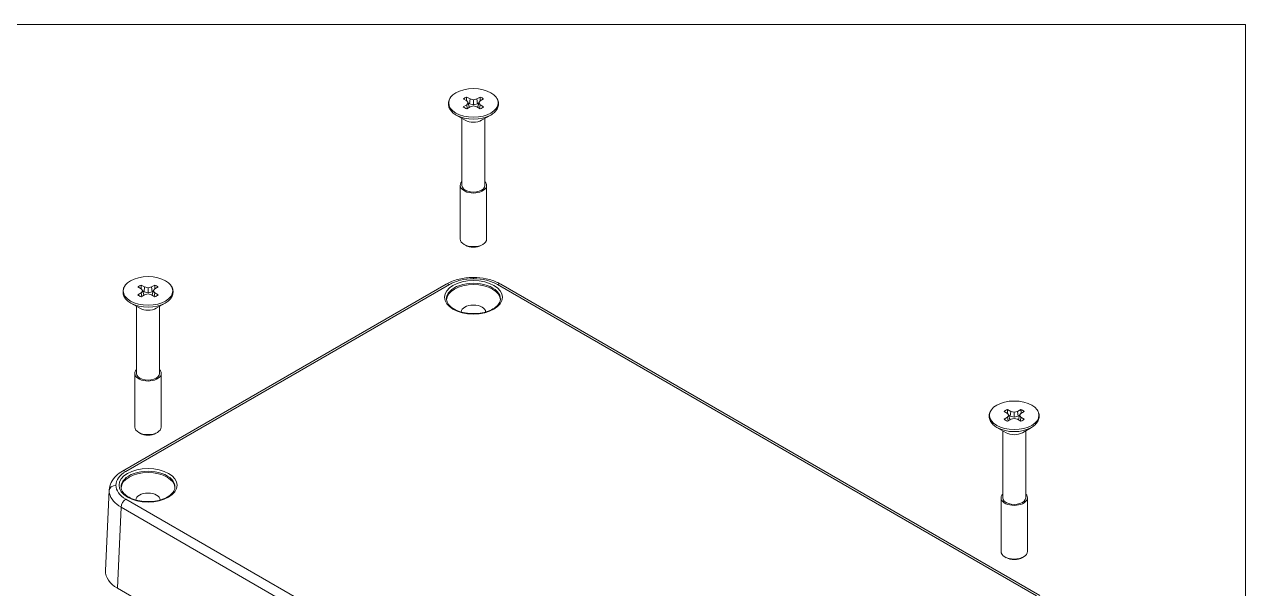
# Model space of a CAD drawing. Header units: millimetres. Extents: x 13 to 608, y 13 to 467.
# Drawn here: x 420.7 to 601.1, y 376.7 to 460 of the extents above; entities that cross this region are included whole.
import ezdxf

# ---------------------------------------------------------------- set-up
doc = ezdxf.new("R2010")
doc.units = ezdxf.units.MM
doc.header["$LTSCALE"] = 2.222222
for name, color, linetype, lineweight in [('Sketch Geometry (ANSI)', 7, 'Continuous', 9), ('Visible (ANSI)', 7, 'Continuous', 9), ('Visible Narrow (ANSI)', 7, 'Continuous', 9)]:
    doc.layers.add(name, color=color, linetype=linetype, lineweight=lineweight)

# ---------------------------------------------------------------- blocks, each defined once
blk = doc.blocks.new('Borders Default Border')
at = {"layer": 'Sketch Geometry (ANSI)', "flags": 128}
blk.add_lwpolyline([(8.89, 8.89), (8.89, 207.01), (270.51, 207.01), (270.51, 8.89), (8.89, 8.89)], dxfattribs=at)

msp = doc.modelspace()

# ---------------------------------------------------------------- linework, layer by layer
at = {"layer": 'Visible (ANSI)'}
for p, q in [((486.041, 449.299), (486.536, 449.014)), ((487.548, 449.014), (488.043, 449.299)), ((486.041, 448.728), (485.546, 449.014)), ((485.546, 447.858), (486.041, 448.144)), ((486.264, 448.436), (486.041, 448.728)), ((486.041, 448.144), (486.264, 448.436)), ((486.041, 448.144), (486.129, 447.623)), ((486.536, 447.858), (486.041, 447.572)), ((486.264, 448.436), (486.416, 447.789)), ((486.273, 448.397), (486.454, 448.292)), ((486.536, 449.014), (486.454, 448.292)), ((486.454, 448.292), (487.042, 448.143)), ((486.536, 449.014), (487.042, 448.885)), ((487.042, 447.987), (486.536, 447.858)), ((487.042, 448.885), (487.548, 449.014)), ((487.042, 448.885), (487.042, 448.143)), ((487.042, 448.143), (487.629, 448.292)), ((487.548, 447.858), (487.042, 447.987)), ((487.548, 449.014), (487.629, 448.292)), ((488.043, 447.572), (487.548, 447.858)), ((487.629, 448.292), (487.81, 448.397)), ((487.819, 448.436), (487.667, 447.789)), ((488.043, 448.728), (487.819, 448.436)), ((487.819, 448.436), (488.043, 448.144)), ((488.043, 448.144), (487.954, 447.623)), ((488.538, 449.014), (488.043, 448.728)), ((488.043, 448.144), (488.538, 447.858)), ((485.839, 445.864), (484.495, 446.64)), ((485.342, 446.151), (485.342, 436.254)), ((488.244, 445.864), (489.588, 446.64)), ((488.742, 446.151), (488.742, 436.254)), ((485.092, 436.254), (485.092, 428.334)), ((488.992, 436.254), (488.992, 428.334)), ((485.875, 427.415), (485.663, 427.537)), ((488.208, 427.415), (488.42, 427.537)), ((483.007, 421.675), (435.18, 394.062)), ((437.957, 420.967), (437.462, 421.253)), ((437.957, 421.538), (438.452, 421.253)), ((438.18, 420.675), (437.957, 420.967)), ((437.957, 420.383), (438.18, 420.675)), ((438.18, 420.675), (438.333, 420.028)), ((438.19, 420.636), (438.371, 420.531)), ((438.452, 421.253), (438.371, 420.531)), ((438.371, 420.531), (438.958, 420.382)), ((438.452, 421.253), (438.958, 421.124)), ((438.958, 421.124), (439.464, 421.253)), ((438.958, 421.124), (438.958, 420.382)), ((438.958, 420.382), (439.545, 420.531)), ((439.464, 421.253), (439.959, 421.538)), ((439.464, 421.253), (439.545, 420.531)), ((439.545, 420.531), (439.727, 420.636)), ((439.736, 420.675), (439.583, 420.028)), ((439.959, 420.967), (439.736, 420.675)), ((439.736, 420.675), (439.959, 420.383)), ((440.454, 421.253), (439.959, 420.967)), ((570.723, 375.691), (491.076, 421.675)), ((437.756, 418.103), (436.412, 418.879)), ((437.462, 420.097), (437.957, 420.383)), ((437.957, 420.383), (438.045, 419.862)), ((438.452, 420.097), (437.957, 419.811)), ((438.958, 420.226), (438.452, 420.097)), ((439.464, 420.097), (438.958, 420.226)), ((439.959, 419.811), (439.464, 420.097)), ((439.959, 420.383), (439.871, 419.862)), ((439.959, 420.383), (440.454, 420.097)), ((440.16, 418.103), (441.504, 418.879)), ((437.258, 418.39), (437.258, 408.493)), ((440.658, 418.39), (440.658, 408.493)), ((437.008, 408.493), (437.008, 400.573)), ((440.908, 408.493), (440.908, 400.573)), ((565.944, 402.596), (565.449, 402.882)), ((565.944, 403.167), (566.439, 402.882)), ((566.167, 402.304), (565.944, 402.596)), ((566.439, 402.882), (566.357, 402.16)), ((566.439, 402.882), (566.945, 402.753)), ((566.945, 402.753), (567.451, 402.882)), ((566.945, 402.753), (566.945, 402.01)), ((567.451, 402.882), (567.946, 403.167)), ((567.451, 402.882), (567.532, 402.16)), ((567.946, 402.596), (567.722, 402.304)), ((568.441, 402.882), (567.946, 402.596)), ((565.449, 401.726), (565.944, 402.011)), ((565.944, 402.011), (566.167, 402.304)), ((565.944, 402.011), (566.032, 401.491)), ((566.439, 401.726), (565.944, 401.44)), ((566.167, 402.304), (566.319, 401.657)), ((566.176, 402.265), (566.357, 402.16)), ((566.357, 402.16), (566.945, 402.01)), ((566.945, 401.855), (566.439, 401.726)), ((566.945, 402.01), (567.532, 402.16)), ((567.451, 401.726), (566.945, 401.855)), ((567.946, 401.44), (567.451, 401.726)), ((567.532, 402.16), (567.713, 402.265)), ((567.722, 402.304), (567.57, 401.657)), ((567.722, 402.304), (567.946, 402.011)), ((567.946, 402.011), (567.858, 401.491)), ((567.946, 402.011), (568.441, 401.726)), ((437.792, 399.654), (437.579, 399.777)), ((440.125, 399.654), (440.337, 399.777)), ((565.743, 399.732), (564.398, 400.508)), ((565.245, 400.019), (565.245, 390.121)), ((568.147, 399.732), (569.491, 400.508)), ((568.645, 400.019), (568.645, 390.121)), ((433.218, 391.277), (432.676, 379.326)), ((564.995, 390.121), (564.995, 382.201)), ((568.895, 390.121), (568.895, 382.201)), ((565.778, 381.283), (565.566, 381.405)), ((568.111, 381.283), (568.323, 381.405)), ((434.431, 376.786), (514.62, 330.489))]:
    msp.add_line(p, q, dxfattribs=at)
for centre in [(487.042, 448.436), (438.958, 420.675), (566.945, 402.304)]:
    msp.add_ellipse(centre, major_axis=(-3.66, 0), ratio=0.5773503, dxfattribs=at)
for centre, major_axis, ratio, start_param, end_param in [((487.042, 448.436), (1.8, 0), 0.5773503, 2.1605034, 2.5518855), ((487.042, 448.436), (1.8, 0), 0.5773503, 0.5897071, 0.9810892), ((487.042, 448.436), (-1.8, 0), 0.5773503, 0.5897071, 0.9810892), ((487.042, 448.436), (-1.8, 0), 0.5773503, 2.1605034, 2.5518855), ((487.042, 446.558), (-1.7, 0), 0.5773503, 0.7853982, 2.3561945), ((487.042, 436.254), (1.95, 0), 0.5773503, 2.6296508, 6.7951272), ((487.042, 436.254), (-1.7, 0), 0.5773503, 0, 3.1415927), ((487.042, 428.334), (1.95, 0), 0.5773503, 3.1415927, 6.2831853), ((487.042, 428.089), (1.65, 0), 0.5773503, 3.9269908, 5.4977871), ((438.958, 420.675), (1.8, 0), 0.5773503, 2.1605034, 2.5518855), ((438.958, 420.675), (1.8, 0), 0.5773503, 0.5897071, 0.9810892), ((487.042, 419.325), (3.974, 0), 0.5773503, 0.0028178, 3.1387748), ((438.958, 420.675), (-1.8, 0), 0.5773503, 0.5897071, 0.9810892), ((438.958, 420.675), (-1.8, 0), 0.5773503, 2.1605034, 2.5518855), ((438.958, 418.797), (-1.7, 0), 0.5773503, 0.7853982, 2.3561945), ((487.042, 417.55), (1.8, 0), 0.5773503, 0.0042427, 3.13735), ((438.958, 408.493), (1.95, 0), 0.5773503, 2.6296508, 6.7951272), ((438.958, 408.493), (-1.7, 0), 0.5773503, 0, 3.1415927), ((566.945, 402.304), (1.8, 0), 0.5773503, 2.1605034, 2.5518855), ((566.945, 402.304), (1.8, 0), 0.5773503, 0.5897071, 0.9810892), ((566.945, 402.304), (-1.8, 0), 0.5773503, 0.5897071, 0.9810892), ((566.945, 402.304), (-1.8, 0), 0.5773503, 2.1605034, 2.5518855), ((438.958, 400.573), (1.95, 0), 0.5773503, 3.1415927, 6.2831853), ((438.958, 400.328), (1.65, 0), 0.5773503, 3.9269908, 5.4977871), ((566.945, 400.426), (-1.7, 0), 0.5773503, 0.7853982, 2.3561945), ((438.958, 391.564), (3.974, 0), 0.5773503, 0.0028178, 3.1387748), ((438.958, 389.789), (1.8, 0), 0.5773503, 0.0042427, 3.13735), ((566.945, 390.121), (1.95, 0), 0.5773503, 2.6296508, 6.7951272), ((566.945, 390.121), (-1.7, 0), 0.5773503, 0, 3.1415927), ((566.945, 382.201), (1.95, 0), 0.5773503, 3.1415927, 6.2831853), ((566.945, 381.957), (1.65, 0), 0.5773503, 3.9269908, 5.4977871), ((438.678, 379.235), (-6.004, 0), 0.5769548, 6.2570233, 7.0682409)]:
    msp.add_ellipse(centre, major_axis=major_axis, ratio=ratio, start_param=start_param, end_param=end_param, dxfattribs=at)
for points in [[(486.029, 448.735), (486.034, 449.01), (486.041, 449.299)], [(488.054, 448.735), (488.049, 449.01), (488.043, 449.299)], [(437.946, 420.974), (437.95, 421.249), (437.957, 421.538)], [(439.971, 420.974), (439.966, 421.249), (439.959, 421.538)], [(565.932, 402.603), (565.937, 402.878), (565.944, 403.167)], [(567.957, 402.603), (567.952, 402.878), (567.946, 403.167)]]:
    msp.add_open_spline(points, degree=2, dxfattribs=at)
for points, knots in [([(484.495, 446.64), (484.29, 446.758), (484.105, 446.893), (483.786, 447.192), (483.653, 447.357), (483.452, 447.713), (483.384, 447.904), (483.328, 448.296), (483.341, 448.496), (483.444, 448.881), (483.533, 449.065), (483.653, 449.234)], [1.5707963, 1.5707963, 1.5707963, 1.5707963, 1.805395, 1.805395, 2.0399937, 2.0399937, 2.2745924, 2.2745924, 2.5091911, 2.5091911, 2.7437898, 2.7437898, 2.7437898, 2.7437898]), ([(490.43, 449.234), (490.55, 449.065), (490.639, 448.881), (490.742, 448.496), (490.755, 448.296), (490.699, 447.904), (490.632, 447.713), (490.43, 447.357), (490.297, 447.192), (489.979, 446.893), (489.793, 446.758), (489.588, 446.64)], [5.1101918, 5.1101918, 5.1101918, 5.1101918, 5.3447905, 5.3447905, 5.5793892, 5.5793892, 5.8139879, 5.8139879, 6.0485866, 6.0485866, 6.2831853, 6.2831853, 6.2831853, 6.2831853]), ([(483.007, 421.675), (483.509, 421.965), (484.09, 422.197), (485.325, 422.523), (485.995, 422.621), (486.789, 422.652), (486.915, 422.655), (487.042, 422.655)], [0, 0, 0, 0, 0.20110089, 0.20110089, 0.4019142, 0.4019142, 0.43981858, 0.43981858, 0.43981858, 0.43981858]), ([(487.042, 422.655), (487.679, 422.655), (488.325, 422.59), (489.549, 422.337), (490.141, 422.142), (490.805, 421.824), (490.943, 421.752), (491.076, 421.675)], [0, 0, 0, 0, 0.19131456, 0.19131456, 0.38682387, 0.38682387, 0.43998611, 0.43998611, 0.43998611, 0.43998611]), ([(436.412, 418.879), (436.206, 418.998), (436.021, 419.132), (435.703, 419.432), (435.57, 419.596), (435.368, 419.952), (435.301, 420.143), (435.245, 420.535), (435.258, 420.735), (435.36, 421.12), (435.45, 421.304), (435.57, 421.473)], [1.5707963, 1.5707963, 1.5707963, 1.5707963, 1.805395, 1.805395, 2.0399937, 2.0399937, 2.2745924, 2.2745924, 2.5091911, 2.5091911, 2.7437898, 2.7437898, 2.7437898, 2.7437898]), ([(442.347, 421.473), (442.467, 421.304), (442.556, 421.12), (442.659, 420.735), (442.672, 420.535), (442.616, 420.143), (442.548, 419.952), (442.347, 419.596), (442.214, 419.432), (441.895, 419.132), (441.71, 418.998), (441.504, 418.879)], [5.1101918, 5.1101918, 5.1101918, 5.1101918, 5.3447905, 5.3447905, 5.5793892, 5.5793892, 5.8139879, 5.8139879, 6.0485866, 6.0485866, 6.2831853, 6.2831853, 6.2831853, 6.2831853]), ([(483.059, 419.416), (483.075, 419.17), (483.171, 418.919), (483.517, 418.466), (483.741, 418.264), (484.292, 417.911), (484.614, 417.759), (485.333, 417.516), (485.729, 417.425), (486.556, 417.318), (486.987, 417.302), (487.835, 417.346), (488.253, 417.407), (489.031, 417.597), (489.391, 417.727), (490.014, 418.037), (490.278, 418.217), (490.691, 418.603), (490.838, 418.809), (490.983, 419.148), (491.015, 419.282), (491.024, 419.416)], [0.8224645, 0.8224645, 0.8224645, 0.8224645, 1.2000682, 1.2000682, 1.519217, 1.519217, 1.8265251, 1.8265251, 2.1353527, 2.1353527, 2.4461127, 2.4461127, 2.7572397, 2.7572397, 3.0670211, 3.0670211, 3.3745498, 3.3745498, 3.6850156, 3.6850156, 3.8899244, 3.8899244, 3.8899244, 3.8899244]), ([(564.398, 400.508), (564.193, 400.626), (564.008, 400.761), (563.689, 401.06), (563.556, 401.225), (563.355, 401.58), (563.287, 401.771), (563.231, 402.164), (563.244, 402.364), (563.347, 402.749), (563.436, 402.933), (563.556, 403.102)], [1.5707963, 1.5707963, 1.5707963, 1.5707963, 1.805395, 1.805395, 2.0399937, 2.0399937, 2.2745924, 2.2745924, 2.5091911, 2.5091911, 2.7437898, 2.7437898, 2.7437898, 2.7437898]), ([(570.333, 403.102), (570.453, 402.933), (570.542, 402.749), (570.645, 402.364), (570.658, 402.164), (570.602, 401.771), (570.535, 401.58), (570.333, 401.225), (570.2, 401.06), (569.882, 400.761), (569.696, 400.626), (569.491, 400.508)], [5.1101918, 5.1101918, 5.1101918, 5.1101918, 5.3447905, 5.3447905, 5.5793892, 5.5793892, 5.8139879, 5.8139879, 6.0485866, 6.0485866, 6.2831853, 6.2831853, 6.2831853, 6.2831853]), ([(433.218, 391.276), (433.236, 391.657), (433.337, 392.036), (433.686, 392.748), (433.945, 393.086), (434.524, 393.635), (434.836, 393.864), (435.18, 394.062)], [0, 0, 0, 0, 0.15250306, 0.15250306, 0.31285149, 0.31285149, 0.45078862, 0.45078862, 0.45078862, 0.45078862]), ([(434.976, 391.655), (434.992, 391.409), (435.088, 391.158), (435.434, 390.705), (435.657, 390.503), (436.208, 390.15), (436.531, 389.998), (437.25, 389.755), (437.646, 389.665), (438.473, 389.557), (438.903, 389.541), (439.752, 389.585), (440.17, 389.646), (440.948, 389.836), (441.307, 389.966), (441.931, 390.276), (442.195, 390.456), (442.608, 390.842), (442.755, 391.048), (442.9, 391.387), (442.932, 391.521), (442.941, 391.655)], [0.8224645, 0.8224645, 0.8224645, 0.8224645, 1.2000682, 1.2000682, 1.519217, 1.519217, 1.8265251, 1.8265251, 2.1353527, 2.1353527, 2.4461127, 2.4461127, 2.7572397, 2.7572397, 3.0670211, 3.0670211, 3.3745498, 3.3745498, 3.6850156, 3.6850156, 3.8899244, 3.8899244, 3.8899244, 3.8899244])]:
    msp.add_open_spline(points, degree=3, knots=knots, dxfattribs=at)
at = {"layer": 'Visible Narrow (ANSI)'}
for p, q in [((487.042, 422.471), (487.042, 422.655)), ((483.507, 421.626), (435.68, 394.013)), ((570.223, 375.642), (490.576, 421.626)), ((435.68, 389.932), (515.327, 343.947)), ((434.973, 388.728), (434.431, 376.786)), ((514.62, 342.744), (434.973, 388.728))]:
    msp.add_line(p, q, dxfattribs=at)
for centre, major_axis, ratio, start_param, end_param in [((487.042, 448.11), (-3.601, 0), 0.5773503, 0.7853982, 2.3561945), ((487.042, 419.501), (3.985, 0), 0.5773503, 6.2461189, 9.4618443), ((483.507, 420.809), (-0.5, 0.866), 0.5773503, 5.4977871, 6.2831853), ((490.576, 420.809), (0.5, 0.866), 0.5773503, 0, 0.7853982), ((438.958, 420.349), (-3.601, 0), 0.5773503, 0.7853982, 2.3561945), ((566.945, 401.978), (-3.601, 0), 0.5773503, 0.7853982, 2.3561945), ((438.958, 391.74), (3.985, 0), 0.5773503, 6.2461189, 9.4618443), ((435.68, 393.196), (-0.5, 0.866), 0.5773503, 5.4977871, 6.2831853), ((434.216, 391.156), (-1, 0), 0.8164966, 4.712389, 6.2461697), ((435.68, 389.115), (-0.5, -0.866), 0.5773503, 3.9269908, 5.4716072)]:
    msp.add_ellipse(centre, major_axis=major_axis, ratio=ratio, start_param=start_param, end_param=end_param, dxfattribs=at)
for centre in [(487.042, 419.733), (438.958, 391.972)]:
    msp.add_ellipse(centre, major_axis=(4.285, 0), ratio=0.5773503, dxfattribs=at)
for points, knots in [([(487.042, 422.471), (486.387, 422.471), (485.733, 422.396), (484.524, 422.107), (483.97, 421.893), (483.507, 421.626)], [0, 0, 0, 0, 0.39252777, 0.39252777, 0.78505555, 0.78505555, 0.78505555, 0.78505555]), ([(490.576, 421.626), (490.113, 421.893), (489.559, 422.107), (488.35, 422.396), (487.696, 422.471), (487.042, 422.471)], [5.49812976, 5.49812976, 5.49812976, 5.49812976, 5.89065753, 5.89065753, 6.28318531, 6.28318531, 6.28318531, 6.28318531]), ([(435.68, 394.013), (435.217, 393.746), (434.847, 393.426), (434.346, 392.728), (434.216, 392.35), (434.216, 391.972)], [5.49812976, 5.49812976, 5.49812976, 5.49812976, 5.89065753, 5.89065753, 6.28318531, 6.28318531, 6.28318531, 6.28318531]), ([(434.216, 391.972), (434.216, 391.594), (434.346, 391.217), (434.847, 390.519), (435.217, 390.199), (435.68, 389.932)], [0, 0, 0, 0, 0.39252777, 0.39252777, 0.78505555, 0.78505555, 0.78505555, 0.78505555]), ([(434.973, 388.728), (434.072, 389.253), (433.435, 389.992), (433.267, 390.738), (433.233, 390.888), (433.216, 391.038), (433.216, 391.186)], [5.49812976, 5.49812976, 5.49812976, 5.49812976, 6.15170471, 6.15170471, 6.15170471, 6.28318531, 6.28318531, 6.28318531, 6.28318531])]:
    msp.add_open_spline(points, degree=3, knots=knots, dxfattribs=at)
msp.add_open_spline([(433.216, 391.186), (433.216, 391.216), (433.217, 391.246), (433.218, 391.276)], degree=3, dxfattribs=at)

# ---------------------------------------------------------------- block references
at = {"xscale": 2.222222222222222, "yscale": 2.222222222222222, "zscale": 2.222222222222222}
msp.add_blockref('Borders Default Border', (0, 0), dxfattribs=at)

doc.saveas('drawing.dxf')
